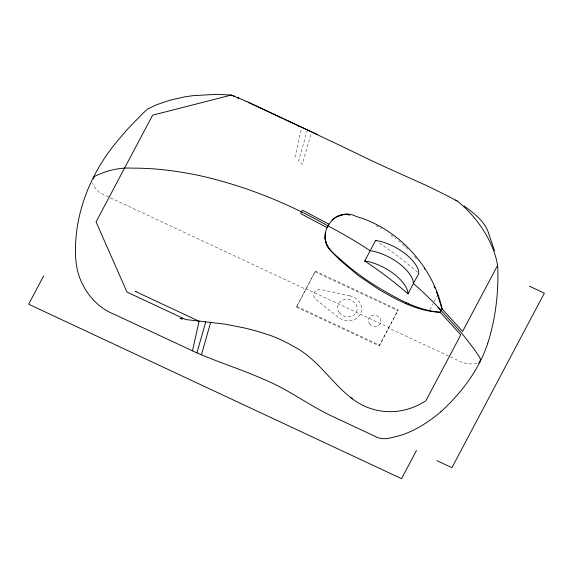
<?xml version="1.0" encoding="UTF-8"?>
<svg xmlns="http://www.w3.org/2000/svg" width="573" height="573" viewBox="0 0 573 573"><rect width="100%" height="100%" fill="white"/><g stroke="black" fill="none" stroke-linecap="round" stroke-linejoin="round"><path stroke-width="0.43" stroke-dasharray="2.87 2.15" d="M294.894 157.46L301.556 128.28M307.436 129.899L298.612 160.87L302.329 164.308L311.103 133.523M296.492 307.128L315.372 271.136L398.128 309.85L397.906 310.609L379.247 345.848L296.492 307.128L315.372 271.136M379.247 345.848L398.128 309.85M434.248 301.484L436.955 296.305M429.936 309.57L433.081 303.697M476.972 363.669L470.87 363.962L463.206 362.874L388.644 327.992L388.795 327.47L306.039 288.749L305.889 289.279L99.394 192.664L94.237 186.97L92.418 182.902M315.15 271.896L397.906 310.609M296.707 306.369L379.462 345.082M376.06 225.619L381.389 228.648M390.858 234.894L396.007 238.783M398.5 240.861L400.377 242.415M417.588 272.218L414.415 269.453A227.474 109.794 27.9 0 0 378.259 242.25M402.461 244.162L405.011 246.619M405.655 247.235L408.205 249.685M414.429 256.453L417.123 259.676M349.752 295.797L321.324 289.716A6.632 5.78 15.9 0 0 314.262 292.602A6.632 5.78 15.9 0 0 316.074 299.629L338.371 317.277A14.368 12.52 15.9 0 0 360.381 314.176A14.368 12.52 15.9 0 0 349.752 295.797M369.42 323.759A6.403 5.58 15.9 0 0 380.365 323.523A6.403 5.58 15.9 0 0 373.968 315.179A6.403 5.58 15.9 0 0 369.42 323.759M339.395 312.679A9.949 8.667 15.9 0 0 356.392 312.306A9.949 8.667 15.9 0 0 346.464 299.342A9.949 8.667 15.9 0 0 339.395 312.679"/><path stroke-width="0.86" d="M444.433 194.319L457.161 200.937A68.739 37.861 50.7 0 1 496.777 261.317L497.629 265.313L462.604 331.438L442.048 308.811C436.468 283.205 421.964 260.113 402.64 242.608L402.447 242.436C389.174 230.618 373.46 221.422 356.349 216.487C336.609 206.33 316.647 230.776 328.73 248.403M325.034 238.153L325.292 232.667M440.759 411.901C426.577 423.755 410.347 433.954 391.953 437.5C386.173 439.276 379.885 439.369 374.592 436.11L333.214 416.75C309.298 405.677 288.255 389.239 263.716 379.326C240.345 368.89 215.734 361.513 192.456 350.855L199.082 321.252L135.278 291.392L136.066 291.299M487.752 343.256C495.616 318.445 498.768 292.28 497.701 266.302M196.926 352.846L205.75 321.868L225.354 324.189L244.535 327.985A292.631 257.685 34.7 0 1 258.667 331.688L269.532 335.133A127.099 113.304 35.3 0 1 293.247 346.25C317.506 358.462 331.223 382.843 352.352 398.815A68.739 64.957 -71.7 0 0 421.549 403.342L425.768 400.978L460.792 334.854L440.236 312.235C417.789 310.509 397.741 298.855 378.71 287.768L378.502 287.632C367.229 280.763 356.485 273.035 346.3 264.633C338.314 256.675 326.338 250.458 325.056 238.082L326.309 243.718L329.024 248.997L340.111 260.271L358.462 275.685L378.567 289.272C397.512 300.266 417.781 311.533 440.236 312.235L442.048 308.811L436.39 291.449M201.431 354.802L210.685 322.305M332.032 219.946L336.387 216.694L343.284 214.76M336.365 216.773L341.63 214.732L347.403 214.166M406.085 303.747L406.386 302.687M408.377 304.686L408.664 303.669M424.371 269.217L424.679 268.157M487.666 343.571C478.878 370.137 461.279 393.035 440.838 411.822M93.542 178.948L94.223 176.577C106.041 170.618 119.055 167.388 132.349 168.147C156.408 168.032 180.359 171.291 203.802 176.556C247.314 186.819 289.136 203.816 327.964 225.912A227.474 109.794 27.9 0 1 360.302 244.392L370.172 250.752L374.728 251.554A35.368 17.068 27.9 0 1 413.026 280.541L413.42 283.585L417.667 287.274A227.474 109.794 27.9 0 1 441.146 310.523L462.067 333.579L474.143 349.115L480.009 357.867L480.389 359.715L479.716 362.007L478.484 363.081M180.595 318.617L182.472 318.925L180.123 318.509M43.598 275.985L28.65 304.213L401.544 478.67L416.499 450.442M364.736 261.016L375.609 240.488L380.164 241.29A35.368 17.068 27.9 0 1 418.462 270.277L418.856 273.321L407.983 293.849L403.542 289.981A227.474 109.794 27.9 0 0 365.209 261.324L364.736 261.016L369.291 261.818A35.368 17.068 27.9 0 1 407.582 290.805L407.983 293.849M205.75 321.868L185.681 319.548L126.977 292.08L96.071 221.894L152.611 115.166L231.334 95.061L235.79 96.701M347.317 214.467L349.731 215.19M238.547 97.825L237.938 97.575L246.827 101.736M298.01 125.816L299.507 126.454M302.565 127.772L340.999 145.871A292.631 21.18 24.7 0 0 353.792 152.096L363.898 156.988A127.099 12.219 24.6 0 0 387.62 168.082L427.472 185.989L443.688 193.946M192.456 350.855L114.299 314.326C99.595 308.589 88.077 296.52 81.61 282.288C76.166 270.986 75.12 258.194 75.507 245.824C76.753 207.798 92.303 171.27 116.491 142.125L127.077 129.627L142.741 113.504L147.598 109.006L156.966 104.601L170.41 100.074L185.179 96.794L192.936 95.655L217.038 94.33L231.334 95.061L234.55 96.565M246.232 101.192L317.213 134.404M248.438 102.488L282.367 118.353M283.979 119.112L301.749 127.421M236.162 97.317L238.576 98.449M529.395 286.185L544.35 293.183L451.925 467.675L436.97 460.678M351.013 397.777L352.352 398.815M457.161 200.937L455.693 200.156M329.06 224.308L302.644 210.248L301.262 211.709L300.832 213.665L327.247 227.725M375.609 240.488L376.081 240.796M464.137 205.986C473.355 212.891 483.512 220.168 487.917 231.299L494.528 250.838M438.195 307.615L441.146 310.523M434.04 286.106L434.957 288.097"/></g></svg>
